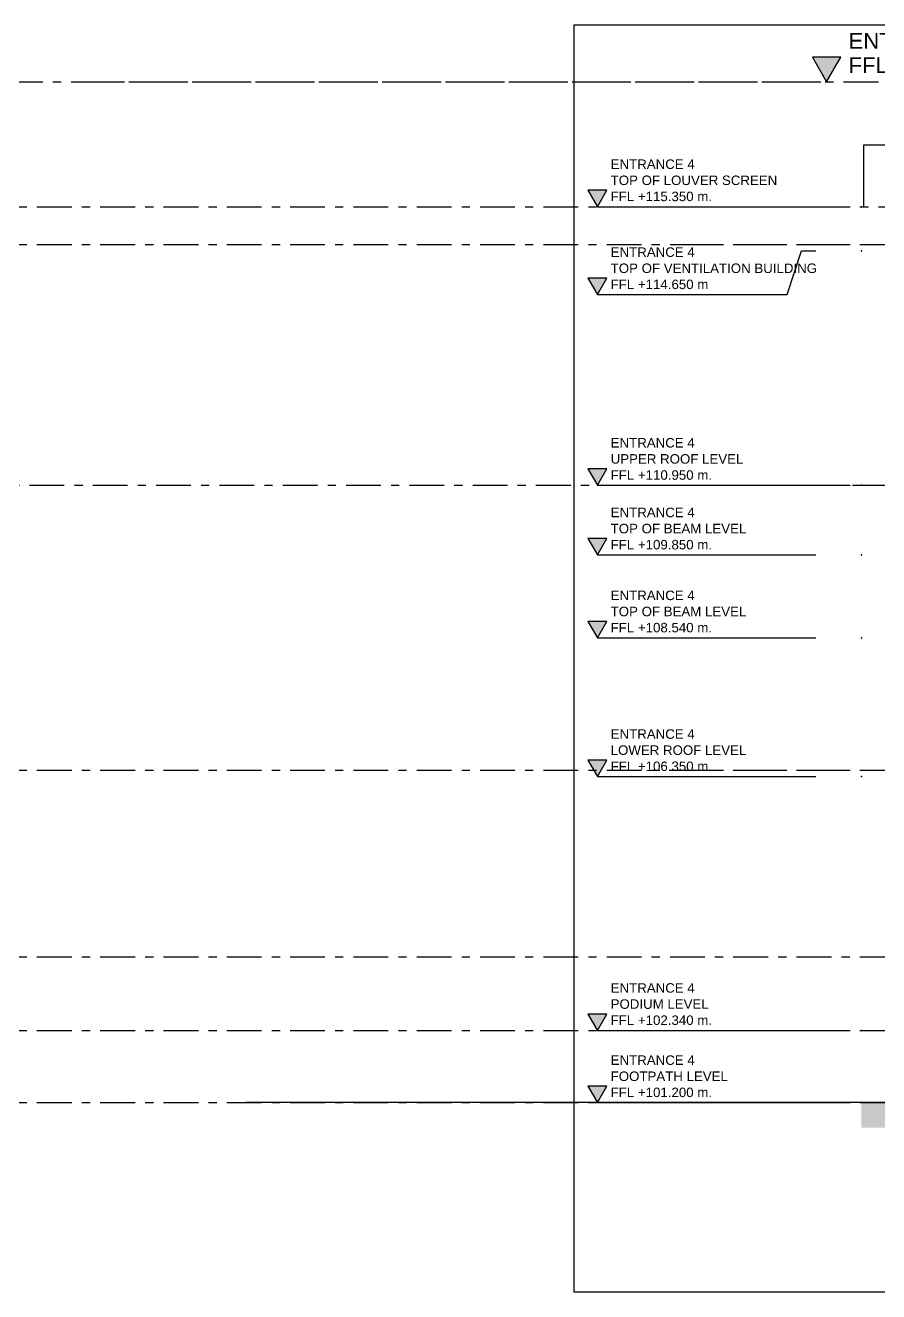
# Model space of a CAD drawing. Header units: millimetres. Extents: x 663313 to 1226001, y 1431724 to 1620898.
# Drawn here: x 879198 to 892676, y 1505819 to 1525819 of the extents above; entities that cross this region are included whole.
import ezdxf

# ---------------------------------------------------------------- set-up
doc = ezdxf.new("R2010")
doc.units = ezdxf.units.MM
doc.set_wipeout_variables(frame=1)
doc.linetypes.add('DPA_Grid _ Level 100', pattern=[1000, 550, -160, 130, -160])
doc.layers.add('000 - 0_HIDE_OBJ_FRAMING_DEF_SUB', color=7, linetype='Continuous', plot=False)
for name, color, linetype in [('000 - 0_SYM_DWG_GRIDLINE_MAIN_COLOR_251', 7, 'Continuous'), ('000 - 0_SYM_DWG_GROUND_MAIN_COLOR_40', 7, 'Continuous'), ('000 - 0_SYM_DWG_LEVEL_MAIN_COLOR_2', 7, 'Continuous'), ('000 - 0_SYM_DWG_LEVEL_TEXT', 7, 'Continuous'), ('000 - CONCRETE_COL_HATCH_', 7, 'Continuous'), ('000 - CONCRETE_COL_WIPEOUT_', 7, 'Continuous'), ('_PP-Dim', 7, 'Continuous'), ('DIM', 7, 'Continuous')]:
    doc.layers.add(name, color=color, linetype=linetype)
doc.styles.add('Arial_1', font='arial.ttf', dxfattribs={"height": 125})

# ---------------------------------------------------------------- blocks, each defined once
blk = doc.blocks.new('A$Cbc3bdfda')
at = {"layer": 'Defpoints', "color": 7}
blk.add_lwpolyline([(0, -400), (775, -400), (775, 0), (0, 0)], close=True, dxfattribs=at)
blk = doc.blocks.new('C-1-PP18-AR-2441-01-C_20260531-230906_ELEVATION_4_EX')
at = {"layer": '000 - 0_HIDE_OBJ_FRAMING_DEF_SUB', "color": 7, "linetype": 'DPA_Grid _ Level 100'}
for p, q in [((-20831, 117320), (33629, 117320)), ((-11280, 115350), (32381, 115350)), ((-11280, 114750), (32875, 114750)), ((-11280, 110950), (32875, 110950)), ((-11280, 106450), (32875, 106450)), ((-11280, 102340), (32875, 102340)), ((-11280, 101200), (32875, 101200))]:
    blk.add_line(p, q, dxfattribs=at)
at = {"layer": '000 - 0_HIDE_OBJ_FRAMING_DEF_SUB', "color": 7}
blk.add_line((31071, 101200), (-18273, 101200), dxfattribs=at)
blk = doc.blocks.new('*U4815')
at = {"layer": '000 - 0_SYM_DWG_LEVEL_MAIN_COLOR_2'}
blk.add_hatch(color=7, dxfattribs=at).paths.add_polyline_path([(-80.41, 5.18), (-83.4, 0), (-86.39, 5.18)])
at = {"color": 7}
blk.add_point((0, 0), dxfattribs=at)
at = {"layer": '000 - 0_SYM_DWG_GRIDLINE_MAIN_COLOR_251', "color": 7}
blk.add_lwpolyline([(-83.4, 0), (-23.4, 0), (-18.9, 0), (-14.4, 0)], dxfattribs=at)
at = {"layer": '000 - 0_SYM_DWG_LEVEL_MAIN_COLOR_2', "color": 7, "lineweight": 25}
for p, q in [((-80.41, 5.18), (-86.39, 5.18)), ((-86.39, 5.18), (-83.4, 0)), ((-83.4, 0), (-80.41, 5.18))]:
    blk.add_line(p, q, dxfattribs=at)
at = {"layer": '000 - 0_SYM_DWG_LEVEL_TEXT', "color": 7, "style": 'Arial_1'}
for tag, p in [('LV_NAME_1', (-79.18, 11.92)), ('LV_NAME_2', (-79.19, 6.83)), ('LV_NAME_3', (-79.2, 1.74))]:
    blk.add_attdef(tag, p, '', height=3, dxfattribs=at)
blk = doc.blocks.new('*U4816')
at = {"layer": '000 - 0_SYM_DWG_LEVEL_MAIN_COLOR_2'}
blk.add_hatch(color=7, dxfattribs=at).paths.add_polyline_path([(-80.41, -8.61), (-83.4, -13.78), (-86.39, -8.61)])
at = {"color": 7}
blk.add_point((0, 0), dxfattribs=at)
at = {"layer": '000 - 0_SYM_DWG_GRIDLINE_MAIN_COLOR_251', "color": 7}
blk.add_lwpolyline([(-83.4, -13.78), (-23.4, -13.78), (-18.9, 0), (-14.4, 0)], dxfattribs=at)
at = {"layer": '000 - 0_SYM_DWG_LEVEL_MAIN_COLOR_2', "color": 7, "lineweight": 25}
for p, q in [((-80.41, -8.61), (-86.39, -8.61)), ((-86.39, -8.61), (-83.4, -13.78)), ((-83.4, -13.78), (-80.41, -8.61))]:
    blk.add_line(p, q, dxfattribs=at)
at = {"layer": '000 - 0_SYM_DWG_LEVEL_TEXT', "color": 7, "style": 'Arial_1'}
for tag, p in [('LV_NAME_1', (-79.18, -1.86)), ('LV_NAME_2', (-79.19, -6.95)), ('LV_NAME_3', (-79.2, -12.04))]:
    blk.add_attdef(tag, p, '', height=3, dxfattribs=at)
blk = doc.blocks.new('W-1-PP18-ST_ENT4_REV00_20260531-234008_ELEVATION_4_DIMS')
at = {"color": 7, "xscale": 50, "yscale": 50, "zscale": 50}
for name, p, values in [('*U4815', (-8551.1, 115350), {'LV_NAME_1': 'ENTRANCE 4', 'LV_NAME_2': 'TOP OF LOUVER SCREEN', 'LV_NAME_3': 'FFL +115.350 m.'}), ('*U4816', (-8551.1, 114650), {'LV_NAME_1': 'ENTRANCE 4', 'LV_NAME_2': 'TOP OF VENTILATION BUILDING', 'LV_NAME_3': 'FFL +114.650 m'}), ('*U4815', (-8551.1, 110950), {'LV_NAME_1': 'ENTRANCE 4', 'LV_NAME_2': 'UPPER ROOF LEVEL', 'LV_NAME_3': 'FFL +110.950 m.'}), ('*U4815', (-8551.1, 109850), {'LV_NAME_1': 'ENTRANCE 4', 'LV_NAME_2': 'TOP OF BEAM LEVEL', 'LV_NAME_3': 'FFL +109.850 m.'}), ('*U4815', (-8551.1, 108540), {'LV_NAME_1': 'ENTRANCE 4', 'LV_NAME_2': 'TOP OF BEAM LEVEL', 'LV_NAME_3': 'FFL +108.540 m.'}), ('*U4815', (-8551.1, 106350), {'LV_NAME_1': 'ENTRANCE 4', 'LV_NAME_2': 'LOWER ROOF LEVEL', 'LV_NAME_3': 'FFL +106.350 m.'}), ('*U4815', (-8551.1, 102340), {'LV_NAME_1': 'ENTRANCE 4', 'LV_NAME_2': 'PODIUM LEVEL', 'LV_NAME_3': 'FFL +102.340 m.'}), ('*U4815', (-8551.1, 101200), {'LV_NAME_1': 'ENTRANCE 4', 'LV_NAME_2': 'FOOTPATH LEVEL', 'LV_NAME_3': 'FFL +101.200 m.'})]:
    blk.add_blockref(name, p, dxfattribs=at).add_auto_attribs(values)
blk = doc.blocks.new('Level - ARC - Level-3597206-ENT 4 ELE-2 sheet')
at = {"layer": '000 - 0_HIDE_OBJ_FRAMING_DEF_SUB'}
blk.add_hatch(color=7, dxfattribs=at).paths.add_polyline_path([(-105730, 115139), (-105955, 114751), (-106179, 115139)])
at = {"layer": '000 - 0_HIDE_OBJ_FRAMING_DEF_SUB', "color": 7, "lineweight": 25}
for p, q in [((-105730, 115139), (-106179, 115139)), ((-106179, 115139), (-105955, 114751)), ((-105955, 114751), (-105730, 115139))]:
    blk.add_line(p, q, dxfattribs=at)
blk = doc.blocks.new('A$Cc320a9d8')
at = {"layer": '000 - 0_HIDE_OBJ_FRAMING_DEF_SUB', "color": 7, "linetype": 'DPA_Grid _ Level 100'}
for p, q in [((-65306.6832, 16120), (-1377.2261, 16120)), ((-52850.2314, 14150), (-787.2757, 14150)), ((-52850.2314, 13550), (0, 13550)), ((-53966.9975, 9750), (0, 9750)), ((-52850.2314, 5250), (0, 5250)), ((-52850.2314, 2300), (0, 2300)), ((-52850.2314, 1140), (0, 1140)), ((-52850.2314, 0), (0, 0))]:
    blk.add_line(p, q, dxfattribs=at)
at = {"layer": '000 - 0_HIDE_OBJ_FRAMING_DEF_SUB', "color": 7}
for p, q in [((-787.2757, 15129.1227), (0, 15129.1227)), ((-787.2757, 14150), (-787.2757, 15129.1227))]:
    blk.add_line(p, q, dxfattribs=at)
at = {"layer": '000 - 0_HIDE_OBJ_FRAMING_DEF_SUB', "color": 7, "lineweight": 25}
blk.add_blockref('Level - ARC - Level-3597206-ENT 4 ELE-2 sheet', (104577.4509, -98630), dxfattribs=at)
at = {"layer": '000 - 0_HIDE_OBJ_FRAMING_DEF_SUB', "color": 7, "insert": (-1030.9007, 16893.5554), "char_height": 250, "width": 5106.749375, "attachment_point": 1, "style": 'Arial_1', "bg_fill": 3, "box_fill_scale": 1.25, "bg_fill_color": 256, "bg_fill_true_color": 13158600, "bg_fill_transparency": 0}
blk.add_mtext('ENT 3_TOP OF PARAPET', dxfattribs=at)
at = {"layer": '000 - 0_HIDE_OBJ_FRAMING_DEF_SUB', "color": 7, "insert": (-1030.9007, 16510.0416), "char_height": 250, "width": 2878.058125, "attachment_point": 1, "style": 'Arial_1', "bg_fill": 3, "box_fill_scale": 1.25, "bg_fill_color": 256, "bg_fill_true_color": 13158600, "bg_fill_transparency": 0}
blk.add_mtext('FFL +117.32 m', dxfattribs=at)
blk = doc.blocks.new('*U5405')
at = {"layer": '000 - CONCRETE_COL_HATCH_'}
h = blk.add_hatch(dxfattribs=at)
h.set_pattern_fill('EARTH', scale=0.5, angle=45)
h.set_pattern_definition([(45, (68827.957, -831398.828), (0, 4.49012806), [3.175, -3.175]), (45, (68827.115, -831397.986), (0, 4.49012806), [3.175, -3.175]), (45, (68826.273, -831397.1442), (0, 4.49012806), [3.175, -3.175]), (135, (68826.273, -831396.583), (-4.49012806, 0), [3.175, -3.175]), (135, (68827.115, -831395.741), (-4.49012806, 0), [3.175, -3.175]), (135, (68827.957, -831394.899), (-4.49012806, 0), [3.175, -3.175])])
h.paths.add_polyline_path([(0, 0), (34414, 0), (34414, 398), (0, 398)])

msp = doc.modelspace()

# ---------------------------------------------------------------- block references
at = {"layer": '_PP-Dim', "color": 7, "xscale": 50, "yscale": 50, "zscale": 50}
msp.add_blockref('A$Cbc3bdfda', (887862.5634, 1525819.1136), dxfattribs=at)
at = {"layer": 'DIM', "color": 7}
msp.add_blockref('W-1-PP18-ST_ENT4_REV00_20260531-234008_ELEVATION_4_DIMS', (900953.6784, 1407605.0011), dxfattribs=at)

# ---------------------------------------------------------------- next in the draw order: block references
at = {"color": 7}
msp.add_blockref('C-1-PP18-AR-2441-01-C_20260531-230906_ELEVATION_4_EX', (900953.6784, 1407605.0011), dxfattribs=at)

# ---------------------------------------------------------------- next in the draw order: block references
msp.add_blockref('A$Cc320a9d8', (893230.7929, 1508805.0011), dxfattribs=at)

# ---------------------------------------------------------------- next in the draw order: block references
msp.add_blockref('*U5405', (892402.5634, 1508407.0012), dxfattribs=at)

# ---------------------------------------------------------------- next in the draw order: linework, layer by layer
at = {"layer": '000 - 0_SYM_DWG_GROUND_MAIN_COLOR_40', "color": 7}
msp.add_line((892402.5634, 1508805.0011), (926403.6784, 1508805.0011), dxfattribs=at)

doc.saveas('drawing.dxf')
